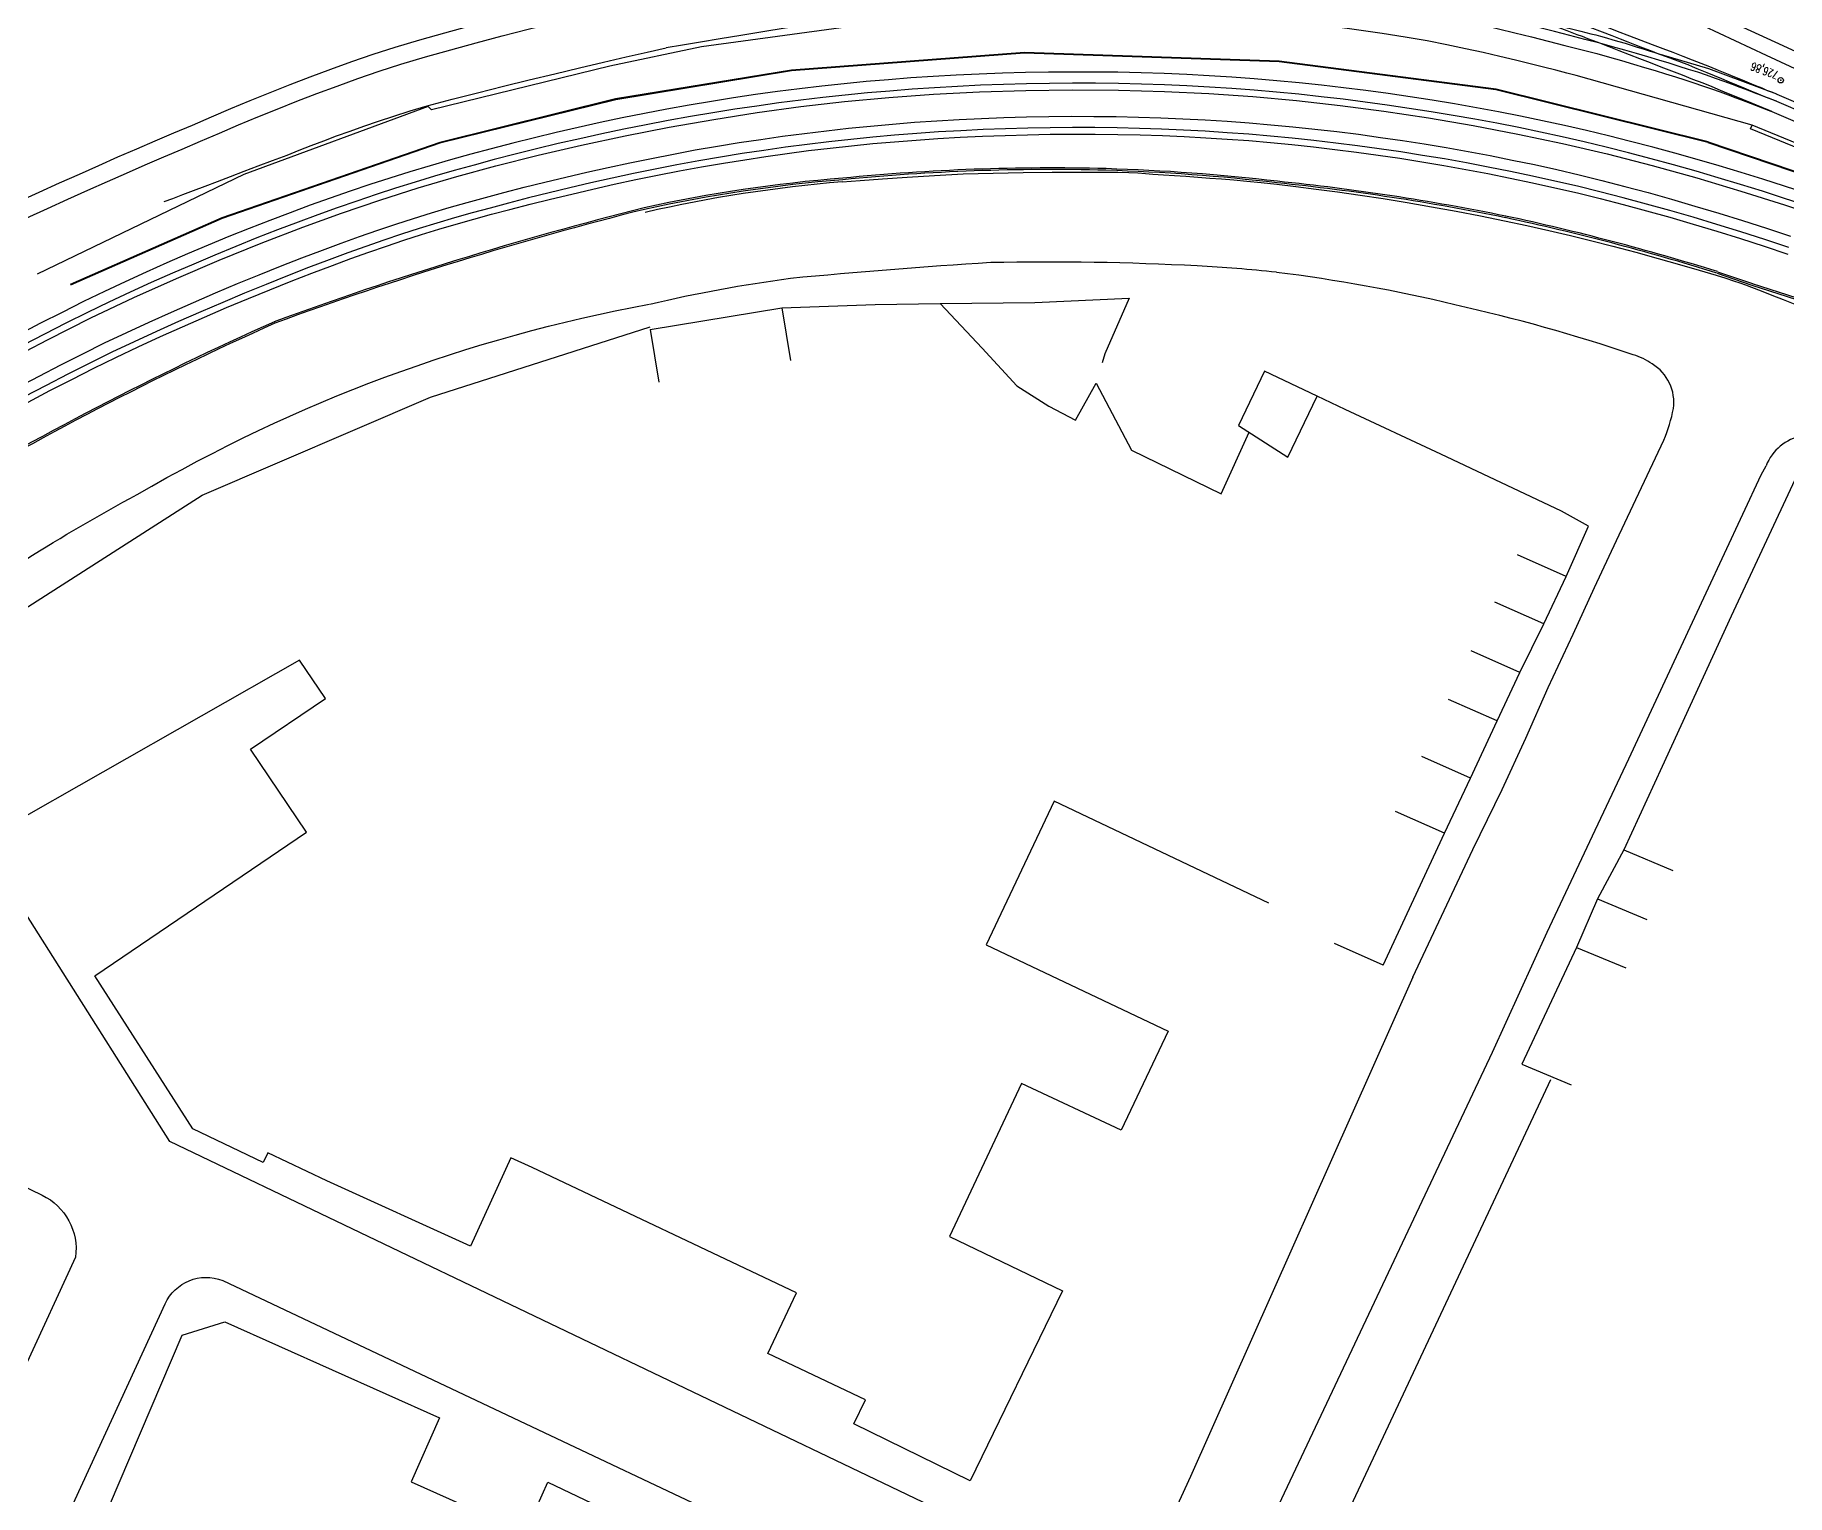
# Model space of a CAD drawing. Header units: metres. Extents: x 320405 to 332543, y 7395686 to 7410003.
# Drawn here: x 325160.2 to 325324.4, y 7397753.1 to 7397889.9 of the extents above; entities that cross this region are included whole.
import ezdxf

# ---------------------------------------------------------------- set-up
doc = ezdxf.new("R2010")
doc.units = ezdxf.units.M
doc.header["$LTSCALE"] = 10
doc.header["$MEASUREMENT"] = 0
doc.linetypes.add('CONTINUO', pattern=[0])
for name, color, linetype in [('Edificações', 30, 'Continuous'), ('T-ALAMBRADO', 30, 'CERCA_ALA'), ('T-ALVENARIA', 45, 'CONTINUO'), ('T-AMV', 20, 'CONTINUO'), ('T-CIMENTADO', 252, 'Continuous'), ('T-GUIA', 230, 'Continuous'), ('T-MURETA', 45, 'CONTINUO'), ('T-MURO', 30, 'CONTINUO'), ('T-PASSEIO', 45, 'CONTINUO'), ('T-TRILHO', 20, 'CONTINUO'), ('Vias Primárias', 230, 'Continuous')]:
    doc.layers.add(name, color=color, linetype=linetype)
doc.styles.add('SIMPLEX', font='simplex', dxfattribs={"height": 0.2})
doc.styles.get("Standard").update_dxf_attribs({"font": 'arial.ttf'})
doc.linetypes.add('CERCA_ALA', pattern='A,0.5,-0.1,["XX",Standard,S=0.1,R=0,X=-0.1,Y=-0.05],0', length=0.6)

# ---------------------------------------------------------------- blocks, each defined once
blk = doc.blocks.new('SIMB_CIRCULO')
at = {"color": 0, "linetype": 'Continuous'}
blk.add_circle((0, 0), 0.25, dxfattribs=at)
at = {"color": 0}
blk.add_point((0, 0), dxfattribs=at)
for tag in ['desc:', 'cota:', 'pto:']:
    blk.add_attdef(tag, (0, 0), '', height=1)
blk = doc.blocks.new('topografia ÁGUA BRANCA - LAPA_X')
at = {"layer": 'T-ALAMBRADO', "linetype": 'CONTINUO', "ltscale": 5, "flags": 128}
for points in [[(152595.93, 253734.51), (152579.63, 253732.28)], [(152579.63, 253732.28), (152571.02, 253730.45)], [(152571.02, 253730.45), (152554.34, 253726.31)], [(152554.02, 253726.64), (152536.76, 253720.23)], [(152554.34, 253726.31), (152554.02, 253726.64)], [(152536.76, 253720.23), (152517.4, 253710.84)], [(152587.2, 253707.81), (152595.94, 253708.15), (152602.04, 253708.25), (152605.99, 253704.09), (152609.23, 253700.54), (152612.24, 253698.65)], [(152612.24, 253698.65), (152614.73, 253697.35)]]:
    blk.add_lwpolyline(points, dxfattribs=at)
at = {"layer": 'T-ALVENARIA', "color": 30, "elevation": 729.11}
blk.add_lwpolyline([(152637.39, 253699.63), (152632.46, 253701.98), (152630.02, 253696.87), (152634.67, 253693.93)], dxfattribs=at)
at = {"layer": 'T-ALVENARIA', "color": 30}
blk.add_lwpolyline([(152634.67, 253693.93), (152637.39, 253699.63)], dxfattribs=at)
at = {"layer": 'T-CIMENTADO', "linetype": 'CONTINUO'}
for points, elevation in [([(152602.04, 253708.25), (152610.91, 253708.38), (152619.74, 253708.8)], 728.08), ([(152619.74, 253708.8), (152617.47, 253703.56)], 728.39), ([(152617.47, 253703.56), (152617.22, 253702.71)], 728.72)]:
    blk.add_lwpolyline(points, dxfattribs=dict(at, elevation=elevation))
at = {"layer": 'T-GUIA', "ltscale": 5, "flags": 128}
for points in [[(152592.82, 253719.64), (152594.53, 253719.77), (152596.6, 253719.93), (152598.94, 253720.09), (152601.49, 253720.26), (152604.18, 253720.41), (152607, 253720.49), (152609.81, 253720.54), (152612.53, 253720.58), (152615.08, 253720.6), (152617.36, 253720.6), (152618.66, 253720.58), (152619.7, 253720.56), (152620.54, 253720.52), (152621.27, 253720.47), (152621.95, 253720.41), (152622.95, 253720.36), (152623.99, 253720.29), (152625.06, 253720.22), (152626.17, 253720.14), (152627.31, 253720.06), (152628.4, 253719.98), (152629.55, 253719.89), (152630.78, 253719.78), (152632.12, 253719.65), (152633.58, 253719.49), (152635.35, 253719.28), (152637.26, 253719.05), (152639.27, 253718.78), (152641.38, 253718.48), (152643.56, 253718.16), (152645.8, 253717.79), (152648.08, 253717.4), (152650.38, 253716.99), (152652.67, 253716.55), (152654.93, 253716.11), (152657.03, 253715.66), (152659.09, 253715.2), (152661.12, 253714.73), (152663.12, 253714.24), (152665.09, 253713.75), (152667.25, 253713.17), (152669.35, 253712.59), (152671.34, 253712.03), (152673.17, 253711.51), (152674.79, 253711.03), (152675.69, 253710.76), (152676.4, 253710.53), (152676.99, 253710.33), (152677.53, 253710.13), (152678.08, 253709.91), (152679, 253709.57), (152680, 253709.19), (152681.05, 253708.78), (152682.15, 253708.35)], [(152646.46, 253645.21), (152652.07, 253657.19), (152654.79, 253662.8), (152657, 253667.61), (152659.09, 253672.39), (152661.42, 253677.39), (152663.42, 253681.74), (152665.48, 253686.17), (152669.9, 253695.58)], [(152653.93, 253638.2), (152659.04, 253649.45), (152663.27, 253658.49), (152666.67, 253665.72), (152673.89, 253681.28), (152679.04, 253692.34)], [(152679.04, 253692.34), (152679.48, 253693.19)]]:
    blk.add_lwpolyline(points, dxfattribs=at)
at = {"layer": 'T-GUIA', "ltscale": 5}
for centre, radius, start, end in [((152603.54, 253590.98), 129.1, 94.7636, 103.0511), ((152650.27, 253062.52), 651.04, 93.83015, 95.48864), ((152612.68, 253445.12), 267.04, 87.1118, 91.2642), ((152606.15, 253575.84), 135.94, 97.6701, 103.3174), ((152618.89, 253574.69), 137.33, 83.871, 86.9779), ((152614.81, 253558.74), 153.64, 76.6484, 82.9926), ((152614.49, 253547.06), 165.09, 71.4512, 77.4782), ((152664.92, 253696.94), 6.96, 56.22, 72.4781), ((152666.61, 253699.11), 4.22, 352.1014, 58.9061), ((152656.83, 253701.17), 14.21, 336.8643, 349.2943), ((152683.74, 253691.52), 4.57, 101.0804, 158.5124)]:
    blk.add_arc(centre, radius, start, end, dxfattribs=at)
at = {"layer": 'T-MURETA', "ltscale": 5, "flags": 128}
for points in [[(152661.63, 253729.73), (152660.73, 253729.96), (152659.71, 253730.23), (152658.56, 253730.52), (152657.31, 253730.83), (152655.94, 253731.16), (152654.47, 253731.51), (152652.9, 253731.86), (152651.23, 253732.22), (152649.48, 253732.59), (152647.64, 253732.95), (152645.57, 253733.29), (152643.44, 253733.62), (152641.25, 253733.95), (152639.03, 253734.26), (152636.79, 253734.56), (152634.54, 253734.85), (152632.3, 253735.12), (152630.08, 253735.37), (152627.89, 253735.59), (152625.76, 253735.8), (152624.01, 253735.92), (152622.33, 253736.01), (152620.69, 253736.08), (152619.11, 253736.13), (152617.57, 253736.16), (152616.07, 253736.17), (152614.6, 253736.17), (152613.16, 253736.15), (152611.74, 253736.11), (152610.34, 253736.07), (152608.97, 253736.06), (152607.6, 253736.04), (152606.24, 253736.01), (152604.86, 253735.96), (152603.48, 253735.89), (152602.07, 253735.81), (152600.63, 253735.71), (152599.15, 253735.6), (152597.64, 253735.46), (152596.07, 253735.29), (152593.94, 253735), (152591.78, 253734.68), (152589.61, 253734.35), (152587.46, 253734.02), (152585.36, 253733.68), (152583.32, 253733.35), (152581.37, 253733.02), (152579.53, 253732.71), (152577.83, 253732.43), (152576.3, 253732.16)], [(152529.27, 253717.67), (152530.1, 253717.98), (152531.02, 253718.33), (152532.03, 253718.72), (152533.12, 253719.13), (152534.28, 253719.58), (152535.5, 253720.05), (152536.77, 253720.53), (152538.09, 253721.03), (152539.43, 253721.55), (152540.81, 253722.06), (152541.92, 253722.51), (152543.06, 253722.95), (152544.23, 253723.4), (152545.44, 253723.86), (152546.69, 253724.32), (152548, 253724.78), (152549.37, 253725.25), (152550.81, 253725.73), (152552.33, 253726.21), (152553.93, 253726.7), (152556.26, 253727.32), (152558.65, 253727.93), (152561.06, 253728.54), (152563.48, 253729.14), (152565.87, 253729.72), (152568.2, 253730.28), (152570.44, 253730.81), (152572.56, 253731.31), (152574.52, 253731.76), (152576.3, 253732.16)], [(152678.12, 253725.11), (152661.63, 253729.73)]]:
    blk.add_lwpolyline(points, dxfattribs=at)
at = {"layer": 'T-MURETA', "ltscale": 5}
for points in [[(152609.89, 253731.79), (152588.06, 253730.09)], [(152609.89, 253731.72), (152588.06, 253730.02)], [(152633.79, 253731.03), (152609.89, 253731.79)], [(152633.78, 253730.96), (152609.89, 253731.72)], [(152588.06, 253730.09), (152571.58, 253727.37)], [(152588.07, 253730.02), (152571.59, 253727.3)], [(152654.1, 253728.36), (152633.78, 253730.97)], [(152654.11, 253728.43), (152633.79, 253731.03)], [(152673.98, 253723.46), (152654.09, 253728.37)], [(152673.99, 253723.53), (152654.11, 253728.43)], [(152571.58, 253727.37), (152555.1, 253723.27)], [(152571.59, 253727.3), (152555.11, 253723.2)], [(152677.98, 253724.77), (152678.12, 253725.11)], [(152689.49, 253720.46), (152678.12, 253725.11)], [(152673.97, 253723.46), (152691.71, 253717.51)], [(152673.99, 253723.53), (152691.74, 253717.58)], [(152689.35, 253720.12), (152677.98, 253724.77)], [(152555.1, 253723.27), (152534.69, 253716.16)], [(152555.12, 253723.2), (152534.72, 253716.09)], [(152534.69, 253716.16), (152520.49, 253709.89)], [(152534.72, 253716.09), (152520.52, 253709.82)]]:
    blk.add_lwpolyline(points, dxfattribs=at)
at = {"layer": 'T-MURO', "ltscale": 5}
for points in [[(152674.86, 253711.23), (152678.12, 253710.12)], [(152674.9, 253711.37), (152678.17, 253710.26)], [(152678.16, 253710.26), (152686.45, 253707.62)], [(152678.12, 253710.12), (152686.4, 253707.48)]]:
    blk.add_lwpolyline(points, dxfattribs=at)
at = {"layer": 'T-MURO'}
for points, elevation in [([(152574.87, 253705.78), (152587.2, 253707.81)], 727.68), ([(152587.2, 253707.81), (152588.01, 253702.88)], 727.68), ([(152574.87, 253705.78), (152575.68, 253700.85)], 727.68), ([(152614.73, 253697.35), (152616.68, 253700.82)], 729.17), ([(152616.68, 253700.82), (152620.01, 253694.54), (152628.42, 253690.48)], 728.95), ([(152649, 253694.23), (152640.03, 253698.4), (152637.39, 253699.63)], 729.59), ([(152628.42, 253690.48), (152631.02, 253696.24)], 729.05), ([(152662.85, 253687.49), (152660.32, 253688.9), (152649, 253694.23)], 730.66), ([(152685.42, 253693.14), (152682.2, 253691.87), (152676.25, 253679.08), (152669.79, 253664.99), (152666.21, 253657.17), (152663.76, 253652.57), (152661.81, 253648.03), (152656.69, 253637.08)], 730.19), ([(152643.68, 253646.34), (152649.4, 253658.72), (152651.84, 253663.87), (152654.33, 253669.23), (152656.45, 253673.78), (152658.67, 253678.34), (152660.78, 253682.79), (152662.85, 253687.49)], 733.42)]:
    blk.add_lwpolyline(points, dxfattribs=dict(at, elevation=elevation))
for points in [[(152660.78, 253682.79), (152656.2, 253684.81)], [(152658.67, 253678.34), (152654.09, 253680.35)], [(152656.45, 253673.78), (152651.88, 253675.8)], [(152654.33, 253669.23), (152649.75, 253671.25)], [(152651.84, 253663.87), (152647.26, 253665.89)], [(152649.4, 253658.72), (152644.82, 253660.74)], [(152666.21, 253657.17), (152670.82, 253655.24)], [(152663.76, 253652.57), (152668.38, 253650.65)], [(152643.68, 253646.34), (152639.11, 253648.35)], [(152661.81, 253648.03), (152666.43, 253646.11)], [(152656.69, 253637.08), (152661.31, 253635.15)]]:
    blk.add_lwpolyline(points, dxfattribs=at)
at = {"layer": 'T-MURO', "ltscale": 5}
for centre, radius, start, end in [((152612.72, 253522.78), 198.2, 88.6011, 95.7441), ((152612.72, 253522.78), 198.05, 88.6011, 95.7441), ((152612.15, 253532.57), 188.43, 83.4509, 88.3532), ((152612.15, 253532.57), 188.28, 83.4509, 88.3532), ((152604.22, 253582.02), 138.43, 94.697, 102.4865), ((152604.22, 253582.02), 138.28, 94.697, 102.4865), ((152611.93, 253503.02), 217.68, 78.5869, 84.2808), ((152611.93, 253503.02), 217.83, 78.5869, 84.2808), ((152658.47, 253384.17), 343.48, 104.187, 110.2427), ((152658.47, 253384.17), 343.33, 104.187, 110.2427), ((152608.04, 253495.24), 226.09, 72.8117, 78.0125), ((152608.04, 253495.24), 226.24, 72.8117, 78.0125), ((152667.43, 253421.7), 312.1, 114.1726, 120.9567), ((152667.43, 253421.7), 311.95, 114.1726, 120.9567)]:
    blk.add_arc(centre, radius, start, end, dxfattribs=at)
at = {"layer": 'T-PASSEIO', "ltscale": 5, "flags": 128}
for points in [[(152523.58, 253785.76), (152549.15, 253780.06), (152566.17, 253776.42), (152580.21, 253773.3), (152597.2, 253766.68), (152616.98, 253758.88), (152633.3, 253752.48), (152650.1, 253745.76), (152656.64, 253743.72), (152680.24, 253732.93)], [(152679.45, 253731.63), (152660.36, 253740.57), (152659.23, 253738.08), (152655.04, 253739.89), (152656.01, 253742.08), (152649.79, 253744.05), (152632.72, 253750.65), (152615.8, 253757.34), (152596.59, 253764.91), (152579.23, 253771.71), (152566.01, 253774.6), (152548.75, 253778.3), (152523.89, 253783.76)]]:
    blk.add_lwpolyline(points, dxfattribs=at)
at = {"layer": 'T-PASSEIO', "ltscale": 5}
for points in [[(152810.7, 253671.16), (152809.69, 253670.04), (152798.78, 253675.16), (152779.49, 253684.17), (152772.53, 253687.41), (152771.64, 253687.1), (152767.69, 253688.95), (152767.16, 253689.95), (152760.11, 253693.32), (152754.04, 253697.11), (152749.47, 253701.44), (152738.75, 253707.32), (152722.69, 253716.11), (152721.95, 253715.68), (152720.25, 253714.73), (152717.25, 253713), (152714.56, 253713.12), (152706.09, 253717.78), (152690.09, 253726.72), (152679.45, 253731.63)], [(152680.24, 253732.93), (152690.85, 253728.05), (152706.82, 253719.12), (152714.85, 253714.67), (152716.89, 253714.59), (152718.7, 253715.59), (152720.39, 253716.55), (152722.67, 253717.81), (152739.46, 253708.61), (152750.55, 253702.47), (152754.59, 253698.14), (152760.54, 253694.74), (152780.03, 253685.54), (152799.42, 253676.47), (152810.7, 253671.16)]]:
    blk.add_lwpolyline(points, dxfattribs=at)
at = {"layer": 'T-TRILHO', "ltscale": 5, "flags": 128}
for points in [[(152590.83, 253759.96), (152591.33, 253759.8), (152591.89, 253759.62), (152592.53, 253759.41), (152593.25, 253759.17), (152594.03, 253758.91), (152594.88, 253758.62), (152595.81, 253758.31), (152596.81, 253757.97), (152597.88, 253757.6), (152599.02, 253757.22), (152600.47, 253756.73), (152601.98, 253756.22), (152603.54, 253755.7), (152605.12, 253755.17), (152606.71, 253754.64), (152608.31, 253754.1), (152609.89, 253753.57), (152611.44, 253753.05), (152612.94, 253752.54), (152614.39, 253752.04), (152615.38, 253751.7), (152616.31, 253751.38), (152617.18, 253751.08), (152618.01, 253750.79), (152618.8, 253750.51), (152619.56, 253750.24), (152620.31, 253749.98), (152621.04, 253749.71), (152621.78, 253749.44), (152622.52, 253749.17), (152623.34, 253748.87), (152624.19, 253748.55), (152625.07, 253748.23), (152625.98, 253747.89), (152626.92, 253747.53), (152627.92, 253747.16), (152628.96, 253746.77), (152630.05, 253746.36), (152631.21, 253745.93), (152632.43, 253745.47), (152633.96, 253744.91), (152635.56, 253744.33), (152637.2, 253743.72), (152638.89, 253743.1), (152640.61, 253742.47), (152642.35, 253741.83), (152644.11, 253741.19), (152645.88, 253740.54), (152647.63, 253739.9), (152649.38, 253739.26), (152651.06, 253738.64), (152652.72, 253738.03), (152654.34, 253737.43), (152655.91, 253736.85), (152657.43, 253736.28), (152658.9, 253735.74), (152660.3, 253735.22), (152661.63, 253734.73), (152662.89, 253734.26), (152664.05, 253733.82), (152664.94, 253733.48), (152665.73, 253733.17), (152666.45, 253732.9), (152667.08, 253732.65), (152667.65, 253732.43), (152668.14, 253732.23), (152668.57, 253732.07), (152668.95, 253731.93), (152669.27, 253731.81), (152669.53, 253731.71)], [(152590.89, 253760.55), (152591.4, 253760.39), (152591.99, 253760.21), (152592.64, 253760), (152593.38, 253759.76), (152594.18, 253759.49), (152595.05, 253759.2), (152596, 253758.89), (152597.02, 253758.55), (152598.1, 253758.18), (152599.26, 253757.79), (152600.72, 253757.3), (152602.24, 253756.8), (152603.79, 253756.28), (152605.37, 253755.75), (152606.97, 253755.21), (152608.56, 253754.68), (152610.14, 253754.15), (152611.69, 253753.62), (152613.19, 253753.11), (152614.63, 253752.62), (152615.61, 253752.29), (152616.52, 253751.97), (152617.38, 253751.67), (152618.19, 253751.38), (152618.97, 253751.1), (152619.71, 253750.83), (152620.44, 253750.57), (152621.16, 253750.3), (152621.88, 253750.04), (152622.61, 253749.77), (152623.51, 253749.44), (152624.43, 253749.1), (152625.37, 253748.76), (152626.33, 253748.41), (152627.3, 253748.05), (152628.29, 253747.68), (152629.31, 253747.31), (152630.34, 253746.93), (152631.39, 253746.54), (152632.46, 253746.14), (152633.68, 253745.69), (152634.92, 253745.24), (152636.16, 253744.79), (152637.39, 253744.34), (152638.61, 253743.89), (152639.81, 253743.45), (152640.97, 253743.03), (152642.1, 253742.61), (152643.18, 253742.22), (152644.2, 253741.84), (152644.76, 253741.63), (152645.28, 253741.44), (152645.76, 253741.27), (152646.23, 253741.09), (152646.69, 253740.92), (152647.17, 253740.74), (152647.68, 253740.55), (152648.23, 253740.34), (152648.85, 253740.11), (152649.55, 253739.85), (152650.84, 253739.37), (152652.2, 253738.86), (152653.64, 253738.33), (152655.12, 253737.77), (152656.64, 253737.21), (152658.18, 253736.63), (152659.73, 253736.05), (152661.28, 253735.48), (152662.8, 253734.9), (152664.29, 253734.35), (152665.47, 253733.9), (152666.6, 253733.47), (152667.69, 253733.06), (152668.73, 253732.66), (152669.73, 253732.28), (152670.69, 253731.92), (152671.6, 253731.57), (152672.48, 253731.23), (152673.31, 253730.9), (152674.11, 253730.59), (152674.93, 253730.25), (152675.72, 253729.94), (152676.46, 253729.63), (152677.17, 253729.34), (152677.83, 253729.07), (152678.44, 253728.82), (152679.02, 253728.59), (152679.54, 253728.37), (152680.01, 253728.19), (152680.44, 253728.02)], [(152679.98, 253726.4), (152679.54, 253726.57), (152679.06, 253726.76), (152678.52, 253726.98), (152677.93, 253727.22), (152677.3, 253727.48), (152676.62, 253727.75), (152675.91, 253728.05), (152675.15, 253728.36), (152674.36, 253728.68), (152673.53, 253729.02), (152672.57, 253729.39), (152671.6, 253729.77), (152670.6, 253730.16), (152669.6, 253730.54), (152668.59, 253730.93), (152667.59, 253731.31), (152666.61, 253731.69), (152665.64, 253732.06), (152664.71, 253732.41), (152663.82, 253732.75), (152663.25, 253732.97), (152662.71, 253733.17), (152662.21, 253733.37), (152661.72, 253733.55), (152661.24, 253733.73), (152660.77, 253733.91), (152660.28, 253734.09), (152659.78, 253734.28), (152659.25, 253734.48), (152658.69, 253734.69), (152657.8, 253735.02), (152656.87, 253735.36), (152655.92, 253735.71), (152654.95, 253736.07), (152653.96, 253736.44), (152652.97, 253736.81), (152651.98, 253737.17), (152651, 253737.53), (152650.05, 253737.88), (152649.12, 253738.23), (152648.5, 253738.45), (152647.9, 253738.67), (152647.33, 253738.88), (152646.76, 253739.09), (152646.19, 253739.3), (152645.62, 253739.51), (152645.03, 253739.72), (152644.41, 253739.95), (152643.76, 253740.19), (152643.06, 253740.44), (152642.06, 253740.81), (152641.01, 253741.2), (152639.92, 253741.6), (152638.8, 253742.01), (152637.66, 253742.43), (152636.5, 253742.86), (152635.33, 253743.29), (152634.15, 253743.73), (152632.98, 253744.16), (152631.82, 253744.59), (152630.79, 253744.98), (152629.78, 253745.36), (152628.78, 253745.73), (152627.8, 253746.1), (152626.84, 253746.46), (152625.89, 253746.82), (152624.95, 253747.16), (152624.03, 253747.51), (152623.13, 253747.84), (152622.24, 253748.17), (152621.49, 253748.44), (152620.75, 253748.7), (152620.01, 253748.97), (152619.25, 253749.24), (152618.48, 253749.51), (152617.67, 253749.78), (152616.84, 253750.07), (152615.95, 253750.38), (152615.02, 253750.69), (152614.02, 253751.03), (152612.59, 253751.52), (152611.1, 253752.02), (152609.58, 253752.53), (152608.02, 253753.06), (152606.45, 253753.58), (152604.88, 253754.11), (152603.32, 253754.63), (152601.79, 253755.15), (152600.3, 253755.65), (152598.86, 253756.13), (152597.71, 253756.52), (152596.62, 253756.88), (152595.61, 253757.23), (152594.67, 253757.54), (152593.79, 253757.84), (152592.99, 253758.11), (152592.26, 253758.35), (152591.6, 253758.56), (152591.01, 253758.75), (152590.5, 253758.91)], [(152680.39, 253727.36), (152679.95, 253727.52), (152679.46, 253727.71), (152678.91, 253727.91), (152678.32, 253728.14), (152677.67, 253728.38), (152676.99, 253728.64), (152676.26, 253728.91), (152675.48, 253729.19), (152674.67, 253729.48), (152673.83, 253729.78), (152673.01, 253730.05), (152672.15, 253730.32), (152671.26, 253730.6), (152670.33, 253730.89), (152669.35, 253731.18), (152668.34, 253731.48), (152667.28, 253731.79), (152666.17, 253732.1), (152665.02, 253732.42), (152663.82, 253732.75), (152662.44, 253733.11), (152661.02, 253733.48), (152659.57, 253733.86), (152658.08, 253734.23), (152656.56, 253734.61), (152655.02, 253735), (152653.47, 253735.38), (152651.91, 253735.76), (152650.34, 253736.14), (152648.78, 253736.52), (152647.24, 253736.88), (152645.71, 253737.24), (152644.2, 253737.6), (152642.72, 253737.94), (152641.26, 253738.28), (152639.84, 253738.61), (152638.46, 253738.94), (152637.12, 253739.25), (152635.84, 253739.55), (152634.6, 253739.84), (152633.71, 253740.07), (152632.87, 253740.3), (152632.06, 253740.51), (152631.28, 253740.72), (152630.51, 253740.92), (152629.74, 253741.13), (152628.97, 253741.33), (152628.17, 253741.54), (152627.34, 253741.75), (152626.46, 253741.97), (152625.28, 253742.25), (152624.05, 253742.55), (152622.77, 253742.85), (152621.44, 253743.16), (152620.06, 253743.47), (152618.65, 253743.78), (152617.19, 253744.09), (152615.7, 253744.4), (152614.18, 253744.7), (152612.63, 253745), (152611, 253745.27), (152609.36, 253745.52), (152607.7, 253745.78), (152606.03, 253746.02), (152604.35, 253746.25), (152602.68, 253746.48), (152601.02, 253746.7), (152599.38, 253746.9), (152597.75, 253747.1), (152596.15, 253747.29), (152594.72, 253747.46), (152593.31, 253747.62), (152591.93, 253747.77), (152590.58, 253747.91), (152589.25, 253748.04), (152587.95, 253748.16), (152586.67, 253748.27), (152585.4, 253748.37), (152584.16, 253748.46), (152582.93, 253748.55), (152581.6, 253748.61), (152580.29, 253748.67), (152579, 253748.72), (152577.74, 253748.77), (152576.52, 253748.8), (152575.33, 253748.83), (152574.19, 253748.85), (152573.1, 253748.86), (152572.06, 253748.87), (152571.08, 253748.88), (152570.34, 253748.88), (152569.67, 253748.88), (152569.04, 253748.87), (152568.46, 253748.86), (152567.92, 253748.85), (152567.41, 253748.83), (152566.94, 253748.82), (152566.48, 253748.79), (152566.03, 253748.77), (152565.6, 253748.75), (152565, 253748.73), (152564.41, 253748.7), (152563.84, 253748.68), (152563.27, 253748.65), (152562.73, 253748.63), (152562.2, 253748.6), (152561.71, 253748.58), (152561.24, 253748.56), (152560.81, 253748.54), (152560.41, 253748.52)], [(152487.51, 253704.84), (152489.53, 253705.75), (152491.76, 253706.76), (152494.17, 253707.86), (152496.74, 253709.03), (152499.43, 253710.25), (152502.21, 253711.52), (152505.04, 253712.81), (152507.89, 253714.12), (152510.73, 253715.41), (152513.52, 253716.69), (152515.57, 253717.62), (152517.55, 253718.53), (152519.46, 253719.4), (152521.33, 253720.24), (152523.15, 253721.05), (152524.94, 253721.85), (152526.7, 253722.62), (152528.44, 253723.38), (152530.18, 253724.12), (152531.91, 253724.85), (152533.71, 253725.63), (152535.52, 253726.41), (152537.34, 253727.17), (152539.19, 253727.92), (152541.06, 253728.66), (152542.95, 253729.39), (152544.88, 253730.11), (152546.85, 253730.82), (152548.86, 253731.51), (152550.91, 253732.19), (152553.21, 253732.88), (152555.55, 253733.54), (152557.93, 253734.19), (152560.33, 253734.82), (152562.76, 253735.44), (152565.2, 253736.03), (152567.64, 253736.6), (152570.09, 253737.15), (152572.52, 253737.68), (152574.94, 253738.18), (152577.27, 253738.63), (152579.58, 253739.06), (152581.85, 253739.46), (152584.09, 253739.84), (152586.29, 253740.18), (152588.45, 253740.5), (152590.56, 253740.79), (152592.62, 253741.06), (152594.63, 253741.3), (152596.59, 253741.51), (152598.34, 253741.67), (152600.04, 253741.81), (152601.69, 253741.92), (152603.29, 253742.01), (152604.85, 253742.08), (152606.38, 253742.12), (152607.87, 253742.14), (152609.33, 253742.14), (152610.77, 253742.12), (152612.19, 253742.08), (152613.74, 253742.01), (152615.28, 253741.92), (152616.79, 253741.82), (152618.28, 253741.71), (152619.73, 253741.59), (152621.15, 253741.46), (152622.52, 253741.32), (152623.85, 253741.18), (152625.13, 253741.04), (152626.35, 253740.89), (152627.36, 253740.79), (152628.31, 253740.68), (152629.22, 253740.58), (152630.08, 253740.48), (152630.9, 253740.38), (152631.69, 253740.27), (152632.45, 253740.17), (152633.18, 253740.06), (152633.9, 253739.95), (152634.6, 253739.84), (152635.38, 253739.72), (152636.14, 253739.59), (152636.9, 253739.46), (152637.64, 253739.33), (152638.39, 253739.2), (152639.12, 253739.07), (152639.85, 253738.93), (152640.57, 253738.79), (152641.29, 253738.65), (152642, 253738.51), (152642.66, 253738.38), (152643.32, 253738.26), (152643.99, 253738.13), (152644.65, 253737.99), (152645.33, 253737.86), (152646.01, 253737.71), (152646.72, 253737.56), (152647.44, 253737.41), (152648.18, 253737.24), (152648.94, 253737.07), (152649.91, 253736.84), (152650.9, 253736.6), (152651.91, 253736.36), (152652.92, 253736.11), (152653.92, 253735.87), (152654.92, 253735.62), (152655.91, 253735.38), (152656.87, 253735.14), (152657.8, 253734.91), (152658.69, 253734.69), (152659.33, 253734.53), (152659.93, 253734.39), (152660.5, 253734.26), (152661.04, 253734.13), (152661.55, 253734.01), (152662.04, 253733.89), (152662.51, 253733.77), (152662.98, 253733.65), (152663.44, 253733.53), (152663.89, 253733.41), (152664.47, 253733.25), (152665.04, 253733.09), (152665.62, 253732.93), (152666.2, 253732.76), (152666.77, 253732.59), (152667.34, 253732.41), (152667.9, 253732.24), (152668.46, 253732.06), (152669, 253731.89), (152669.53, 253731.71), (152669.97, 253731.56), (152670.39, 253731.41), (152670.81, 253731.25), (152671.23, 253731.1), (152671.64, 253730.93), (152672.07, 253730.77), (152672.5, 253730.6), (152672.94, 253730.42), (152673.39, 253730.23), (152673.87, 253730.04), (152674.55, 253729.75), (152675.24, 253729.46), (152675.95, 253729.17), (152676.65, 253728.88), (152677.34, 253728.59), (152678.01, 253728.31), (152678.67, 253728.05), (152679.28, 253727.8), (152679.86, 253727.57), (152680.39, 253727.36)], [(152488.13, 253703.25), (152490.16, 253704.16), (152492.41, 253705.18), (152494.84, 253706.29), (152497.42, 253707.46), (152500.13, 253708.7), (152502.92, 253709.97), (152505.76, 253711.28), (152508.63, 253712.59), (152511.49, 253713.89), (152514.3, 253715.17), (152516.35, 253716.11), (152518.34, 253717.01), (152520.26, 253717.88), (152522.13, 253718.73), (152523.96, 253719.54), (152525.74, 253720.33), (152527.5, 253721.11), (152529.24, 253721.86), (152530.97, 253722.6), (152532.69, 253723.33), (152534.47, 253724.1), (152536.25, 253724.87), (152538.05, 253725.62), (152539.87, 253726.36), (152541.71, 253727.1), (152543.58, 253727.82), (152545.49, 253728.53), (152547.43, 253729.24), (152549.42, 253729.93), (152551.45, 253730.6), (152553.76, 253731.29), (152556.12, 253731.96), (152558.51, 253732.62), (152560.93, 253733.26), (152563.37, 253733.88), (152565.82, 253734.48), (152568.27, 253735.06), (152570.72, 253735.61), (152573.15, 253736.14), (152575.55, 253736.64), (152577.82, 253737.08), (152580.06, 253737.49), (152582.26, 253737.87), (152584.42, 253738.23), (152586.55, 253738.56), (152588.63, 253738.86), (152590.66, 253739.13), (152592.65, 253739.38), (152594.59, 253739.6), (152596.48, 253739.8), (152598.22, 253739.96), (152599.91, 253740.1), (152601.56, 253740.22), (152603.16, 253740.32), (152604.73, 253740.39), (152606.26, 253740.44), (152607.76, 253740.47), (152609.24, 253740.48), (152610.69, 253740.47), (152612.12, 253740.44), (152613.66, 253740.38), (152615.18, 253740.29), (152616.68, 253740.2), (152618.15, 253740.09), (152619.58, 253739.97), (152620.98, 253739.84), (152622.34, 253739.7), (152623.65, 253739.56), (152624.91, 253739.42), (152626.12, 253739.28), (152627.12, 253739.17), (152628.07, 253739.07), (152628.97, 253738.96), (152629.83, 253738.86), (152630.65, 253738.76), (152631.43, 253738.65), (152632.18, 253738.55), (152632.91, 253738.44), (152633.63, 253738.33), (152634.32, 253738.22), (152635.07, 253738.1), (152635.81, 253737.98), (152636.55, 253737.85), (152637.27, 253737.72), (152637.99, 253737.59), (152638.71, 253737.46), (152639.42, 253737.33), (152640.12, 253737.19), (152640.82, 253737.06), (152641.52, 253736.92), (152642.1, 253736.81), (152642.68, 253736.7), (152643.28, 253736.59), (152643.9, 253736.47), (152644.55, 253736.33), (152645.24, 253736.19), (152645.98, 253736.03), (152646.78, 253735.86), (152647.63, 253735.66), (152648.56, 253735.45), (152649.92, 253735.14), (152651.34, 253734.8), (152652.81, 253734.45), (152654.33, 253734.08), (152655.87, 253733.71), (152657.43, 253733.33), (152658.99, 253732.94), (152660.54, 253732.55), (152662.06, 253732.16), (152663.55, 253731.78), (152664.74, 253731.45), (152665.88, 253731.13), (152666.98, 253730.81), (152668.03, 253730.5), (152669.03, 253730.2), (152670, 253729.91), (152670.92, 253729.62), (152671.8, 253729.34), (152672.65, 253729.06), (152673.46, 253728.79), (152674.3, 253728.49), (152675.11, 253728.21), (152675.87, 253727.93), (152676.6, 253727.66), (152677.28, 253727.41), (152677.92, 253727.17), (152678.51, 253726.95), (152679.05, 253726.74), (152679.54, 253726.56), (152679.98, 253726.4)], [(152680.44, 253728.02), (152674.06, 253730.37), (152669.53, 253731.71)]]:
    blk.add_lwpolyline(points, dxfattribs=at)
at = {"layer": 'T-TRILHO', "ltscale": 5}
for points in [[(152683.21, 253718.73), (152681.18, 253719.4), (152679.14, 253720.04), (152677.09, 253720.67), (152675.03, 253721.29), (152672.97, 253721.88), (152670.89, 253722.46), (152668.82, 253723.02), (152666.73, 253723.56), (152664.65, 253724.08), (152662.59, 253724.57), (152660.53, 253725.03), (152658.47, 253725.48), (152656.41, 253725.9), (152654.34, 253726.3), (152652.28, 253726.68), (152650.21, 253727.04), (152648.14, 253727.38), (152646.06, 253727.7), (152643.99, 253728), (152641.91, 253728.28), (152639.82, 253728.54), (152637.74, 253728.77), (152635.65, 253728.99), (152633.55, 253729.19), (152631.45, 253729.36), (152629.34, 253729.51), (152627.23, 253729.64), (152625.11, 253729.75), (152622.99, 253729.84), (152620.83, 253729.91), (152618.67, 253729.95), (152616.5, 253729.97), (152614.33, 253729.97), (152612.16, 253729.95), (152610, 253729.91), (152607.83, 253729.84), (152605.67, 253729.76), (152603.51, 253729.66), (152601.36, 253729.53), (152599.26, 253729.39), (152597.16, 253729.22), (152595.07, 253729.04), (152592.99, 253728.83), (152590.91, 253728.6), (152588.83, 253728.35), (152586.76, 253728.09), (152584.7, 253727.8), (152582.64, 253727.49), (152580.57, 253727.15), (152578.48, 253726.79), (152576.38, 253726.41), (152574.29, 253726.01), (152572.21, 253725.59), (152570.14, 253725.15), (152568.07, 253724.69), (152566.02, 253724.22), (152563.97, 253723.72), (152561.95, 253723.21), (152559.94, 253722.69), (152558.01, 253722.17), (152556.1, 253721.63), (152554.2, 253721.08), (152552.31, 253720.5), (152550.44, 253719.91), (152548.56, 253719.3), (152546.7, 253718.67), (152544.83, 253718.02), (152542.96, 253717.35), (152541.09, 253716.65), (152539.18, 253715.92), (152537.26, 253715.17), (152535.34, 253714.4), (152533.42, 253713.6), (152531.48, 253712.77), (152529.55, 253711.93), (152527.6, 253711.05), (152525.65, 253710.16), (152523.7, 253709.24), (152521.74, 253708.29), (152519.73, 253707.28), (152517.72, 253706.25), (152515.71, 253705.2)], [(152514.31, 253702.57), (152518.36, 253704.71), (152522.42, 253706.76), (152526.45, 253708.67), (152530.46, 253710.48), (152534.45, 253712.19), (152538.39, 253713.8), (152542.28, 253715.3), (152545.91, 253716.63), (152549.5, 253717.86), (152553.09, 253719.01), (152556.7, 253720.07), (152560.38, 253721.07), (152564.34, 253722.08), (152568.38, 253723.03), (152572.48, 253723.92), (152576.62, 253724.73), (152580.79, 253725.47), (152584.86, 253726.12), (152588.95, 253726.68), (152593.05, 253727.16), (152597.19, 253727.55), (152601.37, 253727.87), (152605.69, 253728.09), (152610.03, 253728.24), (152614.38, 253728.3), (152618.73, 253728.28), (152623.04, 253728.17), (152627.2, 253727.98), (152631.32, 253727.7), (152635.42, 253727.34), (152639.51, 253726.89), (152643.6, 253726.36), (152647.78, 253725.74), (152651.97, 253725.03), (152656.17, 253724.23), (152660.36, 253723.35), (152664.54, 253722.38), (152668.75, 253721.3), (152672.94, 253720.15), (152677.08, 253718.93), (152681.17, 253717.64), (152685.18, 253716.31)], [(152683.22, 253717.59), (152681.18, 253718.25), (152679.12, 253718.91), (152677.05, 253719.55), (152674.96, 253720.17), (152672.87, 253720.78), (152670.76, 253721.37), (152668.66, 253721.94), (152666.55, 253722.49), (152664.44, 253723.02), (152662.39, 253723.51), (152660.33, 253723.97), (152658.28, 253724.42), (152656.24, 253724.84), (152654.19, 253725.24), (152652.14, 253725.61), (152650.09, 253725.97), (152648.04, 253726.31), (152645.98, 253726.62), (152643.92, 253726.92), (152641.86, 253727.2), (152639.78, 253727.46), (152637.71, 253727.7), (152635.63, 253727.92), (152633.54, 253728.12), (152631.45, 253728.29), (152629.35, 253728.45), (152627.25, 253728.58), (152625.14, 253728.7), (152623.02, 253728.79), (152620.88, 253728.85), (152618.72, 253728.9), (152616.56, 253728.92), (152614.4, 253728.92), (152612.24, 253728.9), (152610.08, 253728.85), (152607.93, 253728.79), (152605.77, 253728.71), (152603.62, 253728.6), (152601.48, 253728.47), (152599.37, 253728.33), (152597.28, 253728.16), (152595.19, 253727.98), (152593.1, 253727.77), (152591.02, 253727.54), (152588.95, 253727.29), (152586.88, 253727.02), (152584.82, 253726.73), (152582.76, 253726.42), (152580.7, 253726.09), (152578.61, 253725.73), (152576.52, 253725.35), (152574.44, 253724.95), (152572.37, 253724.53), (152570.3, 253724.09), (152568.25, 253723.64), (152566.21, 253723.17), (152564.19, 253722.68), (152562.19, 253722.18), (152560.2, 253721.66), (152558.33, 253721.15), (152556.47, 253720.64), (152554.63, 253720.1), (152552.8, 253719.55), (152550.97, 253718.97), (152549.15, 253718.38), (152547.33, 253717.76), (152545.51, 253717.13), (152543.68, 253716.46), (152541.84, 253715.78), (152539.9, 253715.04), (152537.96, 253714.28), (152536, 253713.49), (152534.04, 253712.67), (152532.06, 253711.83), (152530.08, 253710.97), (152528.09, 253710.08), (152526.1, 253709.17), (152524.1, 253708.23), (152522.11, 253707.27), (152520.1, 253706.27), (152518.09, 253705.24), (152516.08, 253704.19)], [(152680.39, 253727.36), (152689.13, 253723.64), (152705.36, 253716.04), (152718.32, 253709.8), (152739.49, 253699.6), (152752.15, 253693.52), (152764.26, 253687.65), (152769.96, 253684.92)], [(152680.44, 253728.02), (152689.37, 253724.19), (152705.66, 253716.57), (152718.58, 253710.34), (152739.68, 253700.18), (152752.41, 253694.04), (152759.3, 253690.71), (152770.21, 253685.47), (152781.24, 253680.18), (152797.07, 253672.49), (152811.24, 253665.69), (152822.58, 253660.22), (152845.84, 253649.08), (152867.82, 253639.32), (152887.95, 253630.72)], [(152515.56, 253700.23), (152517.59, 253701.3), (152519.62, 253702.36), (152521.67, 253703.4), (152523.72, 253704.42), (152525.81, 253705.41), (152527.9, 253706.38), (152529.98, 253707.32), (152532.06, 253708.24), (152534.12, 253709.13), (152536.17, 253710), (152538.2, 253710.84), (152540.21, 253711.64), (152542.19, 253712.42), (152544.14, 253713.16), (152545.89, 253713.82), (152547.61, 253714.44), (152549.31, 253715.03), (152550.99, 253715.6), (152552.66, 253716.14), (152554.34, 253716.66), (152556.01, 253717.16), (152557.7, 253717.65), (152559.4, 253718.12), (152561.13, 253718.57), (152563.04, 253719.08), (152564.97, 253719.57), (152566.93, 253720.04), (152568.91, 253720.51), (152570.91, 253720.96), (152572.93, 253721.39), (152574.96, 253721.81), (152577.01, 253722.22), (152579.06, 253722.6), (152581.13, 253722.97), (152583.16, 253723.3), (152585.2, 253723.61), (152587.24, 253723.9), (152589.29, 253724.17), (152591.35, 253724.43), (152593.41, 253724.66), (152595.47, 253724.87), (152597.54, 253725.06), (152599.61, 253725.23), (152601.69, 253725.38), (152603.79, 253725.5), (152605.89, 253725.61), (152607.99, 253725.69), (152610.09, 253725.76), (152612.2, 253725.8), (152614.3, 253725.82), (152616.41, 253725.82), (152618.51, 253725.8), (152620.61, 253725.76), (152622.7, 253725.69), (152624.77, 253725.61), (152626.84, 253725.51), (152628.9, 253725.38), (152630.96, 253725.24), (152633.02, 253725.07), (152635.08, 253724.88), (152637.13, 253724.67), (152639.19, 253724.43), (152641.24, 253724.18), (152643.3, 253723.9), (152645.35, 253723.61), (152647.39, 253723.3), (152649.44, 253722.96), (152651.5, 253722.6), (152653.56, 253722.21), (152655.64, 253721.8), (152657.72, 253721.37), (152659.81, 253720.91), (152661.92, 253720.42), (152664.04, 253719.9), (152666.2, 253719.35), (152668.38, 253718.77), (152670.57, 253718.16), (152672.78, 253717.52), (152675, 253716.86), (152677.24, 253716.17), (152679.49, 253715.45), (152681.75, 253714.7)], [(152679.98, 253726.4), (152688.78, 253722.63), (152704.87, 253715.09), (152717.89, 253708.85), (152739.05, 253698.64), (152751.69, 253692.56), (152769.51, 253683.96), (152780.45, 253678.67), (152796.34, 253671.01), (152810.48, 253664.17), (152821.85, 253658.73), (152845.21, 253647.5), (152867.19, 253637.79), (152887.32, 253629.17), (152908.93, 253619.73), (152924.23, 253613.1), (152939.11, 253606.3), (152955.31, 253598.76), (152984.06, 253585.22), (153000.33, 253577.56), (153020.29, 253568.19), (153041.83, 253558.08), (153054.56, 253552.12), (153068.17, 253545.72)], [(152516.56, 253698.86), (152518.6, 253699.94), (152520.66, 253701), (152522.71, 253702.04), (152524.78, 253703.07), (152526.86, 253704.05), (152528.95, 253705.02), (152531.03, 253705.95), (152533.09, 253706.86), (152535.15, 253707.75), (152537.19, 253708.6), (152539.2, 253709.43), (152541.19, 253710.23), (152543.15, 253710.99), (152545.08, 253711.73), (152546.79, 253712.36), (152548.47, 253712.97), (152550.12, 253713.55), (152551.76, 253714.1), (152553.4, 253714.63), (152555.03, 253715.13), (152556.66, 253715.62), (152558.31, 253716.09), (152559.98, 253716.55), (152561.68, 253716.99), (152563.58, 253717.49), (152565.51, 253717.98), (152567.48, 253718.45), (152569.46, 253718.92), (152571.47, 253719.37), (152573.49, 253719.81), (152575.53, 253720.23), (152577.58, 253720.63), (152579.64, 253721.01), (152581.7, 253721.38), (152583.69, 253721.7), (152585.68, 253722.01), (152587.68, 253722.29), (152589.68, 253722.56), (152591.69, 253722.8), (152593.7, 253723.02), (152595.71, 253723.23), (152597.73, 253723.41), (152599.76, 253723.57), (152601.8, 253723.71), (152603.89, 253723.84), (152605.99, 253723.94), (152608.1, 253724.02), (152610.21, 253724.09), (152612.32, 253724.13), (152614.43, 253724.15), (152616.54, 253724.15), (152618.65, 253724.13), (152620.75, 253724.09), (152622.85, 253724.03), (152624.88, 253723.95), (152626.91, 253723.84), (152628.93, 253723.72), (152630.95, 253723.57), (152632.97, 253723.4), (152634.98, 253723.21), (152637, 253723), (152639.01, 253722.77), (152641.03, 253722.51), (152643.06, 253722.23), (152645.1, 253721.94), (152647.16, 253721.62), (152649.22, 253721.28), (152651.28, 253720.91), (152653.36, 253720.53), (152655.45, 253720.11), (152657.54, 253719.67), (152659.65, 253719.21), (152661.77, 253718.72), (152663.9, 253718.2), (152666.06, 253717.65), (152668.23, 253717.07), (152670.42, 253716.46), (152672.61, 253715.82), (152674.82, 253715.16), (152677.04, 253714.48), (152679.26, 253713.76), (152681.5, 253713.02)], [(152681.59, 253713.65), (152679.33, 253714.39), (152677.08, 253715.1), (152674.84, 253715.79), (152672.62, 253716.46), (152670.41, 253717.09), (152668.22, 253717.7), (152666.03, 253718.28), (152663.87, 253718.84), (152661.75, 253719.35), (152659.64, 253719.84), (152657.55, 253720.3), (152655.47, 253720.73), (152653.4, 253721.14), (152651.34, 253721.53), (152649.29, 253721.89), (152647.24, 253722.22), (152645.2, 253722.54), (152643.17, 253722.83), (152641.13, 253723.11), (152639.09, 253723.36), (152637.05, 253723.6), (152635.01, 253723.81), (152632.98, 253724), (152630.94, 253724.17), (152628.9, 253724.31), (152626.86, 253724.44), (152624.81, 253724.55), (152622.76, 253724.63), (152620.68, 253724.69), (152618.59, 253724.74), (152616.5, 253724.76), (152614.41, 253724.76), (152612.32, 253724.74), (152610.23, 253724.7), (152608.13, 253724.64), (152606.04, 253724.56), (152603.96, 253724.45), (152601.87, 253724.33), (152599.81, 253724.18), (152597.74, 253724.02), (152595.69, 253723.83), (152593.64, 253723.62), (152591.59, 253723.39), (152589.55, 253723.14), (152587.51, 253722.87), (152585.48, 253722.58), (152583.45, 253722.27), (152581.43, 253721.94), (152579.38, 253721.58), (152577.33, 253721.2), (152575.29, 253720.8), (152573.27, 253720.38), (152571.26, 253719.95), (152569.27, 253719.5), (152567.31, 253719.04), (152565.36, 253718.57), (152563.44, 253718.08), (152561.55, 253717.58), (152559.84, 253717.13), (152558.16, 253716.67), (152556.49, 253716.19), (152554.84, 253715.7), (152553.19, 253715.19), (152551.54, 253714.65), (152549.87, 253714.09), (152548.2, 253713.51), (152546.5, 253712.89), (152544.77, 253712.25), (152542.83, 253711.51), (152540.85, 253710.74), (152538.85, 253709.93), (152536.83, 253709.1), (152534.79, 253708.24), (152532.73, 253707.35), (152530.65, 253706.44), (152528.57, 253705.5), (152526.48, 253704.53), (152524.4, 253703.55), (152522.34, 253702.53), (152520.28, 253701.49), (152518.24, 253700.43), (152516.2, 253699.36)]]:
    blk.add_lwpolyline(points, dxfattribs=at)
at = {"layer": 'T-AMV'}
ref = blk.add_blockref('SIMB_CIRCULO', (152680.79, 253729.32, 726.86), dxfattribs=at)
ref.add_attrib('COTA', '726,86', (152680.65, 253730.1, 726.86), dxfattribs={"layer": '0', "color": 2, "height": 0.75, "rotation": 160, "style": 'SIMPLEX', "width": 0.75})

msp = doc.modelspace()

# ---------------------------------------------------------------- linework, layer by layer
at = {"layer": 'Edificações'}
for points in [[(325150.05, 7397830.24), (325175.89, 7397846.77), (325197.28, 7397855.95), (325217.89, 7397862.55)], [(325275.89, 7397808.55), (325255.77, 7397818.09), (325249.39, 7397804.64), (325266.44, 7397796.55), (325262.03, 7397787.26), (325252.68, 7397791.65), (325245.94, 7397777.29), (325256.54, 7397772.2), (325247.87, 7397754.41), (325236.97, 7397759.74), (325238.08, 7397761.99), (325228.91, 7397766.33), (325231.61, 7397772.04), (325206.83, 7397783.77), (325204.81, 7397784.69), (325201.03, 7397776.39), (325187.59, 7397782.51), (325182.06, 7397785.15), (325181.62, 7397784.23), (325175.02, 7397787.39), (325165.84, 7397801.74), (325185.67, 7397815.2), (325180.41, 7397822.96), (325187.44, 7397827.73), (325185.01, 7397831.31), (325157.35, 7397815.57)], [(325302.28, 7397791.97), (325277.22, 7397738.55), (325370.85, 7397695.59), (325399.61, 7397758.5)], [(325166.2, 7397749.74), (325174.02, 7397768.07), (325178.03, 7397769.31), (325198.15, 7397760.32), (325195.47, 7397754.33), (325206.18, 7397749.55), (325208.3, 7397754.28), (325250.96, 7397733.92)]]:
    msp.add_lwpolyline(points, dxfattribs=at)
at = {"layer": 'Vias Primárias'}
for points in [[(325289.37, 7397801.6), (325268.52, 7397754.83), (325266.25, 7397749.86, -0.320996), (325258.33, 7397745.3), (325172.85, 7397786.21), (325150.15, 7397822.08), (325147.98, 7397825.5, -0.381423), (325149.38, 7397833.93, -0.036191), (325169.79, 7397846.82, -0.086637), (325217.78, 7397864.66, -0.086637)], [(325083.62, 7397788.54), (325105.16, 7397802.08, -0.230015), (325115.01, 7397803.16), (325158.76, 7397782.2), (325160.88, 7397781.18, -0.325339), (325164.02, 7397775.36), (325154.54, 7397754.87)], [(325402.53, 7397757.06), (325402.53, 7397757.06), (325378.11, 7397700.42), (325376.48, 7397696.73, -0.386644), (325369.66, 7397693.71), (325278.99, 7397736.01), (325277.27, 7397736.81, -0.408249), (325274.22, 7397746.59), (325276.55, 7397751.64), (325296.83, 7397794.58)], [(325163.26, 7397751.11), (325172.41, 7397770.99, -0.395333), (325177.82, 7397773.19), (325253.67, 7397737.32, -0.366095), (325256.65, 7397730.78), (325248.25, 7397711.64)]]:
    msp.add_lwpolyline(points, format="xyb", dxfattribs=at)

# ---------------------------------------------------------------- block references
at = {"rotation": 359.8966389496373}
msp.add_blockref('topografia ÁGUA BRANCA - LAPA_X', (172185.59, 7144432.18), dxfattribs=at)

doc.saveas('drawing.dxf')
